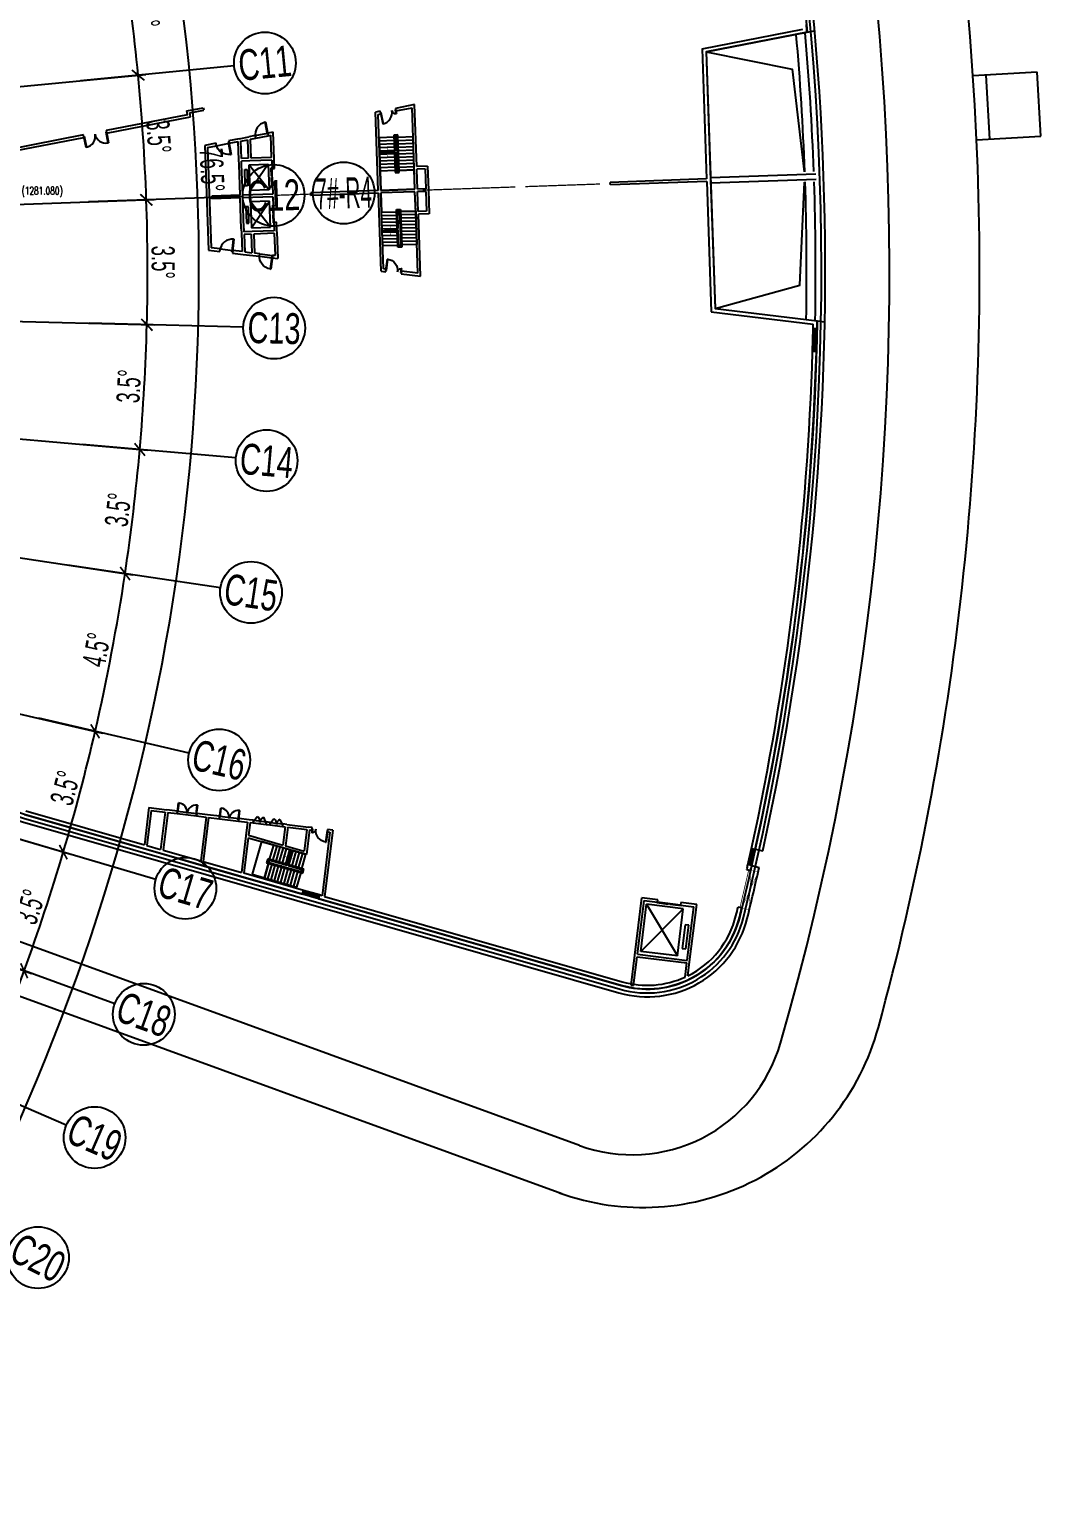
# Model space of a CAD drawing. Extents: x 1962160 to 37842216, y -162679 to 2997677.
# Drawn here: x 37763550 to 37842216, y 2662170 to 2775707 of the extents above; entities that cross this region are included whole.
import ezdxf
from ezdxf.enums import TextEntityAlignment as Align

# ---------------------------------------------------------------- set-up
doc = ezdxf.new("R2010")
doc.units = 0
doc.header["$LTSCALE"] = 1000
doc.layers.get('0').update_dxf_attribs({"color": 8})
doc.layers.get('Defpoints').update_dxf_attribs({"color": 8})
for name, color, linetype in [('#标注', 8, 'Continuous'), ('1-WIN-1', 8, 'Continuous'), ('A-DIMS-ELEV', 8, 'Continuous'), ('A-FLOR', 8, 'Continuous'), ('DIM', 8, 'Continuous'), ('G-ACCS', 8, 'Continuous'), ('周边建筑', 8, 'Continuous')]:
    doc.layers.add(name, color=color, linetype=linetype)
doc.styles.add('#文字', font='jrs.shx', dxfattribs={"width": 0.7, "bigfont": 'hztxt.shx'})
doc.styles.add('_TCH_DIM', font='SIMPLEX', dxfattribs={"bigfont": 'GBCBIG'})
doc.styles.add('JHZX', font='jrs.shx', dxfattribs={"width": 0.6, "bigfont": 'jhz.shx'})
doc.dimstyles.new('JZBZ-600', dxfattribs={"dimscale": 600, "dimtxt": 3, "dimasz": 1.5, "dimexe": 1, "dimexo": 1, "dimgap": 0.5, "dimtad": 1, "dimdec": 0, "dimdsep": 46, "dimtxsty": 'JHZX', "dimblk1": 'ARCHTICK', "dimblk2": 'ARCHTICK', "dimsah": 1, "dimcen": 0, "dimclrd": 1, "dimclre": 1, "dimclrt": 2, "dimadec": 1, "dimazin": 2, "dimtfac": 1, "dimtdec": 0, "dimtix": 1, "dimtmove": 0, "dimatfit": 3, "dimfxl": 1, "dimtolj": 1, "dimlwd": -1, "dimlwe": -1, "dimarcsym": 1})

# ---------------------------------------------------------------- blocks, each defined once
blk = doc.blocks.new('$DORLIB2D$00000127')
for points in [[(-0.533, 0.795), (-0.533, 0.69)], [(-0.033, 0.795), (-0.533, 0.795)], [(-0.033, 0.69), (-0.533, 0.69)], [(-0.033, 0.795), (-0.033, 0.69)], [(0.533, 0.795), (0.033, 0.795)], [(0.033, 0.795), (0.033, 0.69)], [(0.533, 0.69), (0.033, 0.69)], [(0.533, 0.795), (0.533, 0.69)], [(0.5, 0.5), (-0.5, 0.5)]]:
    blk.add_lwpolyline(points)
blk = doc.blocks.new('$DorLib2D$00000001')
for p, q in [((0.45, 0.975), (0.5, 0.975)), ((0.45, 0), (0.45, 0.975)), ((0.5, 0), (0.45, 0)), ((0.5, 0), (0.5, 0.975))]:
    blk.add_line(p, q)
blk.add_arc((0.475, 0), 0.975, 91.46928, 180)
blk = doc.blocks.new('$DorLib2D$00000225')
for p, q in [((-0.5, 0), (-0.5, 0.252)), ((-0.475, 0.252), (-0.5, 0.252)), ((-0.475, 0), (-0.475, 0.252)), ((0.475, -0.001), (0.475, 0.752)), ((0.475, 0.752), (0.5, 0.752)), ((0.5, -0.001), (0.5, 0.752)), ((-0.475, 0), (-0.5, 0)), ((0.475, -0.001), (0.5, -0.001))]:
    blk.add_line(p, q)
for centre, radius, start, end in [((-0.501, 0.003), 0.251, 359.78987, 84.09744), ((0.505, -0.002), 0.755, 92.24927, 179.72377)]:
    blk.add_arc(centre, radius, start, end)
blk = doc.blocks.new('$WINLIB2D$00000001')
for points in [[(-0.5, 0.5), (-0.5, -0.5)], [(-0.5, 0.5), (0.5, 0.5)], [(0.5, 0.167), (-0.5, 0.167)], [(0.5, -0.5), (0.5, 0.5)], [(0.5, -0.167), (-0.5, -0.167)], [(-0.5, -0.5), (0.5, -0.5)]]:
    blk.add_lwpolyline(points)
blk = doc.blocks.new('$DorLib2D$00000002')
at = {"layer": '1-WIN-1'}
for p, q in [((-0.5, 0), (-0.5, 0.4875)), ((-0.475, 0.4875), (-0.5, 0.4875)), ((-0.5, 0), (-0.475, 0)), ((-0.475, 0), (-0.475, 0.4875)), ((0.475, 0), (0.475, 0.4875)), ((0.475, 0.4875), (0.5, 0.4875)), ((0.5, 0), (0.475, 0)), ((0.5, 0), (0.5, 0.4875))]:
    blk.add_line(p, q, dxfattribs=at)
for centre, start, end in [((-0.4875, 0), 0, 88.530716), ((0.4875, 0), 91.469284, 180)]:
    blk.add_arc(centre, 0.4875, start, end, dxfattribs=at)
blk = doc.blocks.new('$DorLib2D$00000213')
at = {"const_width": 0.02}
blk.add_lwpolyline([(0.5, 0), (-0.5, 0)], dxfattribs=at)
blk = doc.blocks.new('$DorLib2D$00000231')
for p, q in [((-0.5, 0), (-0.25, 0.43)), ((0.5, 0), (0.25, 0.43))]:
    blk.add_line(p, q)
for centre, start, end in [((-0.5, 0), 0, 60), ((0.5, 0), 120, 180)]:
    blk.add_arc(centre, 0.5, start, end)
blk = doc.blocks.new('1234')
at = {"layer": '周边建筑'}
for p, q in [((-11230, 210901), (-11325, 211497)), ((-200, 203000), (-199, 211200)), ((200, 203000), (201, 211200)), ((11230, 210901), (11325, 211497)), ((-10235, 202700), (-11484, 210587)), ((-9979, 203000), (-11230, 210901)), ((9979, 203000), (11230, 210901)), ((10235, 202700), (11484, 210587)), ((11809, 210569), (11827, 210869)), ((13624, 210760), (13606, 210461)), ((52067, 204372), (52142, 204662)), ((52142, 204662), (52290, 205244)), ((53401, 204337), (53553, 204918)), ((53401, 204337), (53326, 204047)), ((53686, 203953), (53764, 204242)), ((56660, 203458), (56582, 203168)), ((-10235, 202700), (-100, 202700)), ((-9979, 203000), (0, 203000)), ((-100, 202700), (-100, 195200)), ((0, 203000), (9979, 203000)), ((100, 202700), (10235, 202700)), ((100, 202700), (100, 195200)), ((56273, 199959), (56080, 198739)), ((60718, 199255), (56273, 199959)), ((56080, 198739), (56278, 198708)), ((56562, 198906), (56112, 196061)), ((56278, 198708), (56440, 199730)), ((60588, 199073), (56440, 199730)), ((60217, 198327), (56562, 198906)), ((56562, 198906), (59766, 195482)), ((57856, 199278), (57812, 198996)), ((57812, 198996), (59649, 198705)), ((59693, 198987), (57856, 199278)), ((59649, 198705), (59693, 198987)), ((59978, 195221), (60588, 199073)), ((60175, 195190), (60785, 199042)), ((61784, 199086), (60718, 199255)), ((61879, 198868), (60785, 199042)), ((56112, 196061), (60217, 198327)), ((60217, 198327), (59766, 195482)), ((55798, 196961), (55601, 195712)), ((55996, 196930), (55798, 196961)), ((55829, 195878), (55996, 196930)), ((60045, 195008), (55601, 195712)), ((59978, 195221), (55829, 195878)), ((59766, 195482), (56112, 196061)), ((100, 195200), (-100, 195200)), ((62374, 194639), (60045, 195008)), ((62406, 194836), (60175, 195190)), ((62374, 194639), (62406, 194836)), ((54634, 171059), (62073, 193954)), ((54898, 170900), (62358, 193861)), ((-1850, 181050), (0, 181050)), ((-1850, 181050), (-1850, 180200)), ((-1650, 180850), (-100, 180850)), ((-1650, 180850), (-1650, 180200)), ((-100, 180850), (-100, 180200)), ((0, 181050), (1850, 181050)), ((100, 180850), (100, 180200)), ((100, 180850), (1650, 180850)), ((1650, 180850), (1650, 180200)), ((1850, 181050), (1850, 180200)), ((-6672, 180200), (-6434, 178701)), ((-1850, 180200), (-6672, 180200)), ((-6237, 178733), (-6437, 180000)), ((-1750, 180000), (-6437, 180000)), ((-1600, 180000), (-4200, 180000)), ((-4200, 178830), (-4200, 180000)), ((-3940, 178830), (-3940, 180000)), ((-3680, 178830), (-3680, 180000)), ((-3420, 178830), (-3420, 180000)), ((-3160, 178830), (-3160, 180000)), ((-2900, 178830), (-2900, 180000)), ((-2640, 178830), (-2640, 180000)), ((-2380, 178830), (-2380, 180000)), ((-2120, 178830), (-2120, 180000)), ((-1860, 178830), (-1860, 180000)), ((-100, 180000), (-1750, 180000)), ((-100, 180200), (-1650, 180200)), ((-1600, 178830), (-1600, 180000)), ((-100, 180000), (-1600, 180000)), ((-1600, 180000), (-1600, 178830)), ((-100, 177350), (-100, 180000)), ((-100, 180000), (-100, 177350)), ((1650, 180200), (100, 180200)), ((1600, 180000), (100, 180000)), ((100, 180000), (100, 177350)), ((1750, 180000), (100, 180000)), ((100, 180000), (100, 177350)), ((1600, 180000), (4200, 180000)), ((1600, 180000), (1600, 178830)), ((1600, 178830), (1600, 180000)), ((6437, 180000), (1750, 180000)), ((6672, 180200), (1850, 180200)), ((1860, 180000), (1860, 178830)), ((2120, 180000), (2120, 178830)), ((2380, 180000), (2380, 178830)), ((2640, 180000), (2640, 178830)), ((2900, 180000), (2900, 178830)), ((3160, 180000), (3160, 178830)), ((3420, 180000), (3420, 178830)), ((3680, 180000), (3680, 178830)), ((3940, 180000), (3940, 178830)), ((4200, 180000), (4200, 178830)), ((6437, 180000), (6237, 178733)), ((6434, 178701), (6672, 180200)), ((-6434, 178701), (-6237, 178733)), ((-4360, 178830), (-4360, 178520)), ((-1440, 178830), (-4360, 178830)), ((-4360, 178520), (-3132, 178520)), ((-4300, 178770), (-4300, 178580)), ((-1500, 178770), (-4300, 178770)), ((-4300, 178580), (-3137, 178580)), ((-4200, 178750), (-4200, 178770)), ((-1600, 178750), (-4200, 178750)), ((-4200, 178600), (-4200, 178750)), ((-4200, 178600), (-3139, 178600)), ((-4200, 178600), (-4200, 178580)), ((-4200, 178520), (-4200, 177350)), ((-3940, 178750), (-3940, 178770)), ((-3940, 178600), (-3940, 178580)), ((-3940, 178520), (-3940, 177350)), ((-3680, 178750), (-3680, 178770)), ((-3680, 178600), (-3680, 178580)), ((-3680, 178520), (-3680, 177350)), ((-3420, 178750), (-3420, 178770)), ((-3420, 178600), (-3420, 178580)), ((-3420, 178520), (-3420, 177350)), ((-3160, 178750), (-3160, 178770)), ((-3160, 178600), (-3160, 178580)), ((-3160, 178520), (-3160, 177350)), ((-3139, 178600), (-3089, 178073)), ((-3039, 178600), (-1600, 178600)), ((-3039, 178600), (-2987, 178056)), ((-3037, 178580), (-1500, 178580)), ((-3031, 178520), (-1440, 178520)), ((-2900, 178750), (-2900, 178770)), ((-2900, 178600), (-2900, 178580)), ((-2900, 178520), (-2900, 177350)), ((-2640, 178750), (-2640, 178770)), ((-2640, 178600), (-2640, 178580)), ((-2640, 178520), (-2640, 177350)), ((-2380, 178750), (-2380, 178770)), ((-2380, 178600), (-2380, 178580)), ((-2380, 178520), (-2380, 177350)), ((-2120, 178750), (-2120, 178770)), ((-2120, 178600), (-2120, 178580)), ((-2120, 178520), (-2120, 177350)), ((-1860, 178750), (-1860, 178770)), ((-1860, 178600), (-1860, 178580)), ((-1860, 178520), (-1860, 177350)), ((-1600, 178750), (-1600, 178770)), ((-1600, 178770), (-1600, 178580)), ((-1600, 178600), (-1600, 178580)), ((-1600, 178520), (-1600, 177350)), ((-1600, 178520), (-1600, 177350)), ((-1500, 178580), (-1500, 178770)), ((-1440, 178520), (-1440, 178830)), ((1440, 178520), (1440, 178830)), ((1440, 178830), (4360, 178830)), ((2928, 178520), (1440, 178520)), ((1500, 178580), (1500, 178770)), ((1500, 178770), (4300, 178770)), ((2923, 178580), (1500, 178580)), ((1600, 178770), (1600, 178750)), ((1600, 178580), (1600, 178770)), ((1600, 178750), (4200, 178750)), ((2921, 178600), (1600, 178600)), ((1600, 178580), (1600, 178600)), ((1600, 177350), (1600, 178520)), ((1600, 177350), (1600, 178520)), ((1860, 178770), (1860, 178750)), ((1860, 178580), (1860, 178600)), ((1860, 177350), (1860, 178520)), ((2120, 178770), (2120, 178750)), ((2120, 178580), (2120, 178600)), ((2120, 177350), (2120, 178520)), ((2380, 178770), (2380, 178750)), ((2380, 178580), (2380, 178600)), ((2380, 177350), (2380, 178520)), ((2640, 178770), (2640, 178750)), ((2640, 178580), (2640, 178600)), ((2640, 177350), (2640, 178520)), ((2900, 178770), (2900, 178750)), ((2900, 178580), (2900, 178600)), ((2900, 177350), (2900, 178520)), ((2972, 178053), (2921, 178600)), ((4200, 178600), (3021, 178600)), ((3074, 178036), (3021, 178600)), ((4300, 178580), (3023, 178580)), ((4360, 178520), (3029, 178520)), ((3160, 178770), (3160, 178750)), ((3160, 178580), (3160, 178600)), ((3160, 177350), (3160, 178520)), ((3420, 178770), (3420, 178750)), ((3420, 178580), (3420, 178600)), ((3420, 177350), (3420, 178520)), ((3680, 178770), (3680, 178750)), ((3680, 178580), (3680, 178600)), ((3680, 177350), (3680, 178520)), ((3940, 178770), (3940, 178750)), ((3940, 178580), (3940, 178600)), ((3940, 177350), (3940, 178520)), ((4200, 178770), (4200, 178750)), ((4200, 178600), (4200, 178750)), ((4200, 178580), (4200, 178600)), ((4200, 177350), (4200, 178520)), ((4300, 178770), (4300, 178580)), ((4360, 178830), (4360, 178520)), ((6237, 178733), (6434, 178701)), ((-6049, 177548), (-6247, 177516)), ((-6247, 177516), (-6189, 177150)), ((-100, 177150), (-6189, 177150)), ((-6018, 177350), (-6049, 177548)), ((-100, 177350), (-6018, 177350)), ((-4200, 177350), (-3021, 177350)), ((-2914, 178043), (-3157, 177928)), ((-3157, 177928), (-2972, 177897)), ((-3089, 178073), (-2914, 178043)), ((-3074, 177914), (-3021, 177350)), ((-2972, 177897), (-2921, 177350)), ((-2921, 177350), (-1600, 177350)), ((-1600, 177350), (-100, 177350)), ((-100, 177150), (-100, 171900)), ((6018, 177350), (100, 177350)), ((100, 177350), (1600, 177350)), ((6189, 177150), (100, 177150)), ((100, 177150), (100, 171900)), ((3039, 177350), (1600, 177350)), ((2914, 177907), (3157, 178022)), ((3089, 177877), (2914, 177907)), ((3157, 178022), (2972, 178053)), ((3039, 177350), (2987, 177894)), ((3139, 177350), (3089, 177877)), ((4200, 177350), (3139, 177350)), ((6049, 177548), (6018, 177350)), ((6247, 177516), (6049, 177548)), ((6189, 177150), (6247, 177516)), ((100, 171900), (-100, 171900)), ((49496, 171873), (49434, 171478)), ((49434, 171478), (49631, 171447)), ((49496, 171873), (54634, 171059)), ((49631, 171447), (49663, 171644)), ((49663, 171644), (54572, 170867)), ((54572, 170867), (54510, 170677)), ((54510, 170677), (54795, 170584)), ((54795, 170584), (54898, 170900)), ((48933, 168317), (49199, 169997)), ((49146, 168385), (49381, 169866)), ((49246, 170293), (49199, 169997)), ((49444, 170262), (49246, 170293)), ((49381, 169866), (51058, 169601)), ((49412, 170064), (49444, 170262)), ((49412, 170064), (51321, 169762)), ((50589, 168156), (51058, 169601)), ((50753, 168013), (51321, 169762)), ((51309, 169726), (50945, 168605)), ((52261, 168870), (51149, 169231)), ((52342, 169117), (51229, 169479)), ((52422, 169364), (51309, 169726)), ((51826, 166719), (52691, 169382)), ((51837, 166821), (52641, 169293)), ((51864, 166644), (52766, 169421)), ((52472, 169517), (52092, 168348)), ((52510, 169441), (52151, 168335)), ((52498, 169340), (52170, 168331)), ((52766, 169421), (52472, 169517)), ((52498, 169340), (52479, 169346)), ((52498, 169340), (52641, 169293)), ((52691, 169382), (52510, 169441)), ((54108, 169440), (52616, 164849)), ((52641, 169293), (52660, 169287)), ((52717, 169269), (53830, 168907)), ((52880, 164690), (54393, 169347)), ((54393, 169347), (54108, 169440)), ((-2850, 169150), (-4921, 169150)), ((-4921, 169150), (-4854, 168721)), ((-4854, 168721), (-4656, 168752)), ((-4697, 167733), (-4854, 168721)), ((-2950, 168950), (-4687, 168950)), ((-4656, 168752), (-4687, 168950)), ((-4500, 167765), (-4656, 168752)), ((-2950, 168950), (-2950, 167350)), ((-2100, 169150), (-2850, 169150)), ((-2750, 168950), (-2750, 167250)), ((-2750, 168950), (-2100, 168950)), ((-2450, 167195), (-2450, 168675)), ((-2450, 168675), (-450, 168675)), ((-2450, 167195), (-450, 168675)), ((-2450, 168675), (-450, 167195)), ((-2100, 168950), (-2100, 169150)), ((0, 169150), (-800, 169150)), ((-800, 169150), (-800, 168950)), ((-800, 168950), (-100, 168950)), ((-450, 168675), (-450, 167195)), ((-100, 168950), (-100, 166600)), ((800, 169150), (0, 169150)), ((100, 168950), (100, 166600)), ((100, 168950), (800, 168950)), ((2450, 168675), (450, 168675)), ((450, 168675), (450, 167195)), ((2450, 167195), (450, 168675)), ((2450, 168675), (450, 167195)), ((800, 168950), (800, 169150)), ((2850, 169150), (2100, 169150)), ((2100, 169150), (2100, 168950)), ((2100, 168950), (2750, 168950)), ((2450, 167195), (2450, 168675)), ((2750, 168950), (2750, 167250)), ((2850, 169150), (4921, 169150)), ((2950, 168950), (2950, 167350)), ((2950, 168950), (4687, 168950)), ((4500, 167765), (4656, 168752)), ((4687, 168950), (4656, 168752)), ((4656, 168752), (4854, 168721)), ((4697, 167733), (4854, 168721)), ((4854, 168721), (4921, 169150)), ((48933, 168317), (48886, 168021)), ((49084, 167990), (49115, 168187)), ((49115, 168187), (50527, 167964)), ((49146, 168385), (50589, 168156)), ((50914, 168509), (50506, 167253)), ((51940, 167881), (50827, 168242)), ((52020, 168128), (50908, 168490)), ((51450, 168389), (50914, 168509)), ((51498, 168481), (50945, 168605)), ((52101, 168375), (50988, 168737)), ((52181, 168623), (51068, 168984)), ((51537, 168555), (51450, 168389)), ((51571, 168288), (51537, 168555)), ((52061, 168253), (51569, 166739)), ((51654, 168446), (51571, 168288)), ((52139, 168235), (51606, 168355)), ((52120, 168240), (51645, 166778)), ((52170, 168331), (51654, 168446)), ((52139, 168235), (51695, 166867)), ((52097, 168103), (52078, 168109)), ((52177, 168351), (52158, 168357)), ((52257, 168598), (52238, 168604)), ((52239, 168057), (52258, 168051)), ((52338, 168845), (52319, 168851)), ((52320, 168304), (52339, 168298)), ((52396, 168279), (53508, 167918)), ((52418, 169092), (52399, 169099)), ((52400, 168551), (52419, 168545)), ((52476, 168527), (53589, 168165)), ((52480, 168799), (52499, 168793)), ((52556, 168774), (53669, 168412)), ((52561, 169046), (52580, 169040)), ((52637, 169021), (53749, 168660)), ((53026, 166434), (53830, 168907)), ((-4500, 167765), (-4697, 167733)), ((-4697, 167733), (-4618, 167234)), ((-4499, 166484), (-4618, 167234)), ((-4434, 167350), (-4500, 167765)), ((-2950, 167350), (-4434, 167350)), ((-4315, 166600), (-4402, 167150)), ((-2950, 167150), (-4402, 167150)), ((-2950, 167150), (-2950, 166600)), ((-2750, 167250), (-2750, 166600)), ((-450, 167195), (-2450, 167195)), ((-2090, 166825), (-2090, 167010)), ((-2090, 167010), (-810, 167010)), ((-810, 167010), (-810, 166825)), ((450, 167195), (2450, 167195)), ((2090, 167010), (810, 167010)), ((810, 167010), (810, 166825)), ((2090, 166825), (2090, 167010)), ((2750, 167250), (2750, 166600)), ((2950, 167350), (4434, 167350)), ((2950, 167150), (4402, 167150)), ((2950, 167150), (2950, 166600)), ((4315, 166600), (4402, 167150)), ((4500, 167765), (4434, 167350)), ((4499, 166484), (4618, 167234)), ((4697, 167733), (4500, 167765)), ((4618, 167234), (4697, 167733)), ((48730, 167033), (48683, 166737)), ((48730, 167033), (48886, 168021)), ((48927, 167002), (48730, 167033)), ((48880, 166706), (48927, 167002)), ((48886, 168021), (49084, 167990)), ((48927, 167002), (49084, 167990)), ((49666, 165316), (50527, 167964)), ((49866, 165284), (50753, 168013)), ((50506, 167253), (50197, 166302)), ((51619, 166892), (50506, 167253)), ((51619, 166892), (50506, 167253)), ((51699, 167139), (50586, 167500)), ((51779, 167386), (50667, 167748)), ((51860, 167633), (50747, 167995)), ((51775, 167114), (51756, 167120)), ((51856, 167361), (51836, 167368)), ((51936, 167609), (51917, 167615)), ((51918, 167068), (51937, 167062)), ((51994, 167043), (53107, 166682)), ((52016, 167856), (51997, 167862)), ((51998, 167315), (52017, 167309)), ((52074, 167290), (53187, 166929)), ((52079, 167562), (52098, 167556)), ((52155, 167538), (53267, 167176)), ((52159, 167810), (52178, 167803)), ((52235, 167785), (53348, 167423)), ((52315, 168032), (53428, 167671)), ((-4499, 166484), (-4368, 165656)), ((-2950, 166600), (-4315, 166600)), ((-4171, 165687), (-4283, 166400)), ((-2850, 166400), (-4283, 166400)), ((-2500, 166400), (-2850, 166400)), ((-2500, 166600), (-2750, 166600)), ((-100, 166600), (-2500, 166600)), ((-100, 166400), (-2500, 166400)), ((-810, 166825), (-2090, 166825)), ((-100, 166400), (-100, 164200)), ((2500, 166600), (100, 166600)), ((2500, 166400), (100, 166400)), ((100, 166400), (100, 164200)), ((810, 166825), (2090, 166825)), ((2500, 166600), (2750, 166600)), ((2500, 166400), (2850, 166400)), ((2850, 166400), (4283, 166400)), ((2950, 166600), (4315, 166600)), ((4283, 166400), (4171, 165687)), ((4368, 165656), (4499, 166484)), ((48526, 165749), (48683, 166737)), ((48683, 166737), (48880, 166706)), ((48724, 165718), (48880, 166706)), ((50197, 166302), (52717, 165483)), ((51569, 166739), (51864, 166644)), ((51645, 166778), (51826, 166719)), ((51695, 166867), (51676, 166873)), ((51857, 166814), (51676, 166873)), ((51837, 166821), (51857, 166814)), ((51914, 166796), (53026, 166434)), ((53026, 166434), (51914, 166796)), ((52717, 165483), (53026, 166434)), ((-4368, 165656), (-4171, 165687)), ((-4014, 164700), (-4212, 164668)), ((-4212, 164668), (-4074, 163800)), ((-4014, 164700), (-4171, 165687)), ((-3903, 164000), (-4014, 164700)), ((4014, 164700), (3903, 164000)), ((4014, 164700), (4171, 165687)), ((4212, 164668), (4014, 164700)), ((4074, 163800), (4212, 164668)), ((4171, 165687), (4368, 165656)), ((48472, 165404), (48346, 164614)), ((48526, 165749), (48472, 165404)), ((48724, 165718), (48526, 165749)), ((48544, 164582), (48654, 165274)), ((48654, 165274), (49719, 165105)), ((48685, 165471), (48724, 165718)), ((48685, 165471), (49666, 165316)), ((49719, 165105), (52554, 164656)), ((49866, 165284), (52616, 164849)), ((51599, 161719), (52554, 164656)), ((51863, 161560), (52880, 164690)), ((-7006, 163770), (-6808, 163802)), ((-6802, 162486), (-7006, 163770)), ((-6636, 162715), (-6808, 163802)), ((-4074, 163800), (4074, 163800)), ((-3903, 164000), (3903, 164000)), ((100, 164200), (-100, 164200)), ((48112, 163132), (48346, 164614)), ((48309, 163101), (48544, 164582)), ((48346, 164614), (48544, 164582)), ((-6506, 162533), (-6802, 162486)), ((-6340, 162762), (-6636, 162715)), ((-6506, 162533), (-5497, 156163)), ((-5299, 156194), (-6340, 162762)), ((48112, 163132), (47963, 162194)), ((48309, 163101), (48112, 163132)), ((48176, 162261), (48309, 163101)), ((47596, 159873), (47830, 161354)), ((47793, 159841), (48028, 161323)), ((47963, 162194), (47830, 161354)), ((47830, 161354), (48028, 161323)), ((48028, 161323), (48145, 162064)), ((48145, 162064), (51537, 161527)), ((48176, 162261), (51599, 161719)), ((50598, 158638), (51537, 161527)), ((50862, 158479), (51863, 161560)), ((47244, 157650), (47463, 159033)), ((47596, 159873), (47463, 159033)), ((47793, 159841), (47596, 159873)), ((47676, 159101), (47793, 159841)), ((47676, 159101), (50598, 158638)), ((47472, 157817), (47645, 158903)), ((47645, 158903), (50536, 158445)), ((50191, 157386), (50536, 158445)), ((50455, 157227), (50862, 158479)), ((47164, 148067), (50129, 157193)), ((47244, 157650), (50129, 157193)), ((47449, 147974), (50455, 157227)), ((47472, 157817), (50191, 157386)), ((-5497, 156163), (-5299, 156194)), ((-5018, 154416), (-5215, 154385)), ((-4072, 148444), (-5018, 154416)), ((-5215, 154385), (-4274, 148438))]:
    blk.add_line(p, q, dxfattribs=at)
for points, format in [([(900, 147897, -0.0642475), (38411, 142825, 0.3992271), (47734, 147881), (62644, 193769, 0.4257611), (57411, 203559, 0.1695891), (-81790, 195045, 0.4257611), (-85791, 184690), (-65401, 140962, 0.3992271), (-55531, 137079, -0.0949868), (-900, 147897)], "xyb"), ([(52290, 205244, 0.1253831), (-52290, 205244)], "xyb"), ([(3507, 147308, 0.0119029), (-3507, 147308), (-3530, 148158, 0.0905154), (-55644, 137357, -0.3992271), (-65129, 141089), (-85519, 184817, -0.4257611), (-81674, 194768, -0.0861795), (-11230, 210901), (-9979, 203000), (9979, 203000), (11230, 210901, -0.0554806), (57329, 203270, -0.4257611), (62358, 193861), (47449, 147974, -0.3992271), (38489, 143115, 0.0597972), (3530, 148158), (3507, 147309)], "xyb"), ([(3864, 147549, -0.0592047), (38333, 142535, 0.3992271), (48019, 147789), (62929, 193676, 0.4257611), (57492, 203848, 0.0048189), (53553, 204918)], "xyb"), ([(-4330, 179375, 0, 0, 0), (-850, 179375, 0, 0, 0), (-850, 177975, 0, 0, 0), (-2900, 177975, 0, 80, 0), (-2600, 177975, 0, 0, 0)], "xyseb"), ([(4330, 179375, 0, 0, 0), (850, 179375, 0, 0, 0), (850, 177975, 0, 0, 0), (2900, 177975, 0, 80, 0), (2600, 177975, 0, 0, 0)], "xyseb"), ([(-4330, 177975, 0, 0, 0), (-3160, 177975, 0, 80, 0), (-3460, 177975, 0, 0, 0)], "xyseb"), ([(4330, 177975, 0, 0, 0), (3160, 177975, 0, 80, 0), (3460, 177975, 0, 0, 0)], "xyseb"), ([(53276, 169224, 0, 0, 0), (52277, 166152, 0, 0, 0), (50946, 166584, 0, 0, 0), (51502, 168296, 0, 80, 0), (51409, 168011, 0, 0, 0)], "xyseb"), ([(51944, 169656, 0, 0, 0), (51582, 168544, 0, 80, 0), (51675, 168829, 0, 0, 0)], "xyseb")]:
    blk.add_lwpolyline(points, format=format, dxfattribs=at)
for points in [[(-9979, 203000), (-8394, 209657), (-400, 210300)], [(9979, 203000), (8394, 209657), (400, 210300)]]:
    blk.add_lwpolyline(points, dxfattribs=at)
for points, const_width in [([(56660, 203458), (56821, 204036), (53921, 204821), (53764, 204242), (56660, 203458)], 30), ([(56660, 203458), (53921, 204821)], 30), ([(56821, 204036), (53764, 204242)], 30), ([(0, 188600), (0, 194400)], 100), ([(0, 180600), (0, 187800)], 100), ([(0, 169150), (0, 171800)], 100)]:
    blk.add_lwpolyline(points, dxfattribs=dict(at, const_width=const_width))
for centre, radius, start, end in [((0, 0), 211200, 93.04812, 93.21031), ((0, 0), 211050, 90.10859, 93.04387), ((0, 0), 210350, 90.10895, 93.02398), ((0, 0), 211050, 86.95613, 89.89141), ((0, 0), 210350, 86.97602, 89.89105), ((0, 0), 211200, 86.78969, 86.95188), ((0, 0), 210900, 86.79003, 86.87844), ((0, 0), 210900, 75.707, 86.30102), ((0, 0), 211200, 75.70675, 86.30137), ((0, 0), 210900, 75.25269, 75.35382), ((0, 0), 211200, 75.25211, 75.35407), ((0, 0), 211200, 74.24968, 74.43824), ((55321, 196148), 7400, 22.4866, 74.24968), ((0, 0), 210900, 74.24968, 74.43766), ((55321, 196148), 7100, 24.44226, 74.24968), ((55321, 196148), 7400, 21.72279, 35.71757), ((55321, 196148), 7100, 342, 22.52881), ((55321, 196148), 7400, 342, 22.4866)]:
    blk.add_arc(centre, radius, start, end, dxfattribs=at)
for name, p, xscale, yscale, zscale, rotation in [('$WINLIB2D$00000001', (12717, 210665), -1800, 299.9999999999998, 1800, 356.5455272884436), ('$WINLIB2D$00000001', (52734, 204355), -1300.000000000001, 299.9999999999999, 1300, 345.530409277179), ('$DorLib2D$00000213', (55173, 203705), 3000.000000000001, 3000.000000000001, -3000, 344.8451764016707), ('$DORLIB2D$00000127', (56038, 197834), -1800, 200, 1800, 260.9999999999851), ('$DorLib2D$00000225', (-6242, 178125), 1200.000000000001, 1200.000000000001, 200, 278.9999999999768), ('$DorLib2D$00000225', (6242, 178125), -1200.000000000001, 1200.000000000001, 200, 81.0000000000231), ('$DorLib2D$00000225', (49439, 170870), -1200, 1200, 200, 260.9999999999629), ('$WINLIB2D$00000001', (54452, 170012), -1300.000000000001, 299.9999999999999, -1300.000000000001, 71.99999999999547), ('$DorLib2D$00000001', (-4677, 168243), 1000.000000000001, 1000.000000000001, 200, 98.99999999998161), ('$DORLIB2D$00000127', (-1450, 169050), -1300.000000000001, 200.0000000000002, -1300.000000000001, 180), ('$DORLIB2D$00000127', (1450, 169050), 1300.000000000001, 200.0000000000002, -1300, 180), ('$DorLib2D$00000001', (4677, 168243), -1000, 1000, 200, 261.0000000000279), ('$DorLib2D$00000231', (48907, 167512), -999.9999999999995, 999.9999999999999, 200, 80.99999999998349), ('$DorLib2D$00000001', (-4191, 165178), -1000, 1000.000000000001, 999.9999999999998, 278.9999999999749), ('$DorLib2D$00000001', (4191, 165178), 999.9999999999997, 999.9999999999997, 999.9999999999997, 81.00000000002188), ('$DorLib2D$00000231', (48703, 166228), -999.9999999999995, 999.9999999999999, 200, 80.99999999998349), ('$DorLib2D$00000002', (48328, 163857), 1500, 1500, 200, 80.99999999997397), ('$DorLib2D$00000002', (47812, 160598), 1500.000000000002, 1500.000000000002, 200, 80.99999999998401), ('$DorLib2D$00000002', (-5257, 155289), 1800.000000000001, 1800.000000000001, 200, 278.9999999999735)]:
    blk.add_blockref(name, p, dxfattribs=dict(at, xscale=xscale, yscale=yscale, zscale=zscale, rotation=rotation))
blk = doc.blocks.new('总体道路0521')
at = {"layer": 'G-ACCS'}
for p, q in [((35648200.79, 2918672.66), (35648195.79, 2918672.38)), ((35648196.79, 2918672.44), (35648197.08, 2918667.44)), ((35648201.07, 2918667.67), (35648200.79, 2918672.66)), ((35648196.08, 2918667.39), (35648201.07, 2918667.67)), ((35648165.19, 2918589.17), (35648113.53, 2918607.98)), ((35648163.83, 2918585.42), (35648112.15, 2918604.22))]:
    blk.add_line(p, q, dxfattribs=at)
for centre, radius, start, end in [((35647972.51, 2918657.18), 223.8, 2.615, 87.0254), ((35647972.51, 2918657.18), 216.8, 343.9197, 27.0804), ((35647972.51, 2918657.18), 223.8, 344.7615, 2.615), ((35648170.11, 2918603.35), 19, 250.0001, 344.7615), ((35648169.3, 2918600.45), 12, 250.0001, 343.9197)]:
    blk.add_arc(centre, radius, start, end, dxfattribs=at)
blk = doc.blocks.new('A$C06ac024f')
at = {"xscale": 1000, "yscale": 1000, "zscale": 1000}
blk.add_blockref('总体道路0521', (-35647972511, -2918657177), dxfattribs=at)
at = {"layer": '周边建筑', "rotation": 271.9999999140477}
blk.add_blockref('1234', (0, 0), dxfattribs=at)
at = {"layer": 'A-DIMS-ELEV', "style": '_TCH_DIM', "width": 0.705882}
blk.add_text('(1281.080)', height=595, dxfattribs=at).set_placement((149298, 5965))
blk = doc.blocks.new('_ARCHTICK')
at = {"const_width": 0.15}
blk.add_lwpolyline([(-0.5, -0.5), (0.5, 0.5)], dxfattribs=at)
blk = doc.blocks.new('*D221')
at = {"layer": '#标注', "color": 1, "transparency": 16777216}
for p, q in [((36927236, 2905828), (36939689, 2904738)), ((36926179, 2896900), (36938542, 2895052))]:
    blk.add_line(p, q, dxfattribs=at)
blk.add_arc((36780603, 2918661), 159093, 351.49806, 354.99816, dxfattribs=at)
at = {"layer": 'Defpoints', "color": 0, "transparency": 16777216}
for p in [(36780603, 2918661), (36926639, 2905880), (36938395, 2898349), (36925586, 2896989)]:
    blk.add_point(p, dxfattribs=at)
at = {"layer": '#标注', "color": 1, "transparency": 16777216, "xscale": 900, "yscale": 900, "zscale": 900}
for p, rotation in [((36939091, 2904790), 84.9981608052476), ((36937949, 2895141), 261.4980558119595)]:
    blk.add_blockref('_ARCHTICK', p, dxfattribs=dict(at, rotation=rotation))
at = {"layer": '#标注', "color": 2, "transparency": 16777216, "insert": (36937402, 2900098), "char_height": 1800, "attachment_point": 5, "rotation": 83.24811, "style": 'JHZX'}
blk.add_mtext('\\A1;3.5°', dxfattribs=at)
blk = doc.blocks.new('*D222')
at = {"layer": '#标注', "color": 1, "transparency": 16777216}
for p, q in [((36927746, 2914804), (36940242, 2914476)), ((36927236, 2905828), (36939689, 2904738))]:
    blk.add_line(p, q, dxfattribs=at)
blk.add_arc((36780603, 2918661), 159093, 354.99816, 358.49827, dxfattribs=at)
at = {"layer": 'Defpoints', "color": 0, "transparency": 16777216}
for p in [(36780603, 2918661), (36927147, 2914820), (36939341, 2908020), (36926639, 2905880)]:
    blk.add_point(p, dxfattribs=at)
at = {"layer": '#标注', "color": 1, "transparency": 16777216, "xscale": 900, "yscale": 900, "zscale": 900}
for p, rotation in [((36939642, 2914492), 88.49827266012623), ((36939091, 2904790), 264.998160805256)]:
    blk.add_blockref('_ARCHTICK', p, dxfattribs=dict(at, rotation=rotation))
at = {"layer": '#标注', "color": 2, "transparency": 16777216, "insert": (36938243, 2909705), "char_height": 1800, "attachment_point": 5, "rotation": 86.74822, "style": 'JHZX'}
blk.add_mtext('\\A1;3.5°', dxfattribs=at)
blk = doc.blocks.new('*D223')
at = {"layer": '#标注', "color": 1, "transparency": 16777216}
for p, q in [((36927707, 2923794), (36940200, 2924230)), ((36927746, 2914804), (36940242, 2914476))]:
    blk.add_line(p, q, dxfattribs=at)
blk.add_arc((36780603, 2918661), 159093, 358.49827, 1.99839, dxfattribs=at)
at = {"layer": 'Defpoints', "color": 0, "transparency": 16777216}
for p in [(36927108, 2923773), (36780603, 2918661), (36939694, 2917731), (36927147, 2914820)]:
    blk.add_point(p, dxfattribs=at)
at = {"layer": '#标注', "color": 1, "transparency": 16777216, "xscale": 900, "yscale": 900, "zscale": 900}
for p, rotation in [((36939600, 2924209), 91.99839094310606), ((36939642, 2914492), 268.4982726601034)]:
    blk.add_blockref('_ARCHTICK', p, dxfattribs=dict(at, rotation=rotation))
at = {"layer": '#标注', "color": 2, "transparency": 16777216, "insert": (36940895, 2919356), "char_height": 1800, "attachment_point": 5, "rotation": 270.24833, "style": 'JHZX'}
blk.add_mtext('\\A1;3.5°', dxfattribs=at)
blk = doc.blocks.new('*D224')
at = {"layer": '#标注', "color": 1, "transparency": 16777216}
for p, q in [((36927120, 2932766), (36939562, 2933963)), ((36927707, 2923794), (36940200, 2924230))]:
    blk.add_line(p, q, dxfattribs=at)
blk.add_arc((36780603, 2918661), 159093, 1.99839, 5.49852, dxfattribs=at)
at = {"layer": 'Defpoints', "color": 0, "transparency": 16777216}
for p in [(36926522, 2932708), (36939454, 2927446), (36927108, 2923773), (36780603, 2918661)]:
    blk.add_point(p, dxfattribs=at)
at = {"layer": '#标注', "color": 1, "transparency": 16777216, "xscale": 900, "yscale": 900, "zscale": 900}
for p, rotation in [((36938965, 2933906), 95.4985152614526), ((36939600, 2924209), 271.9983909431222)]:
    blk.add_blockref('_ARCHTICK', p, dxfattribs=dict(at, rotation=rotation))
at = {"layer": '#标注', "color": 2, "transparency": 16777216, "insert": (36940554, 2929141), "char_height": 1800, "attachment_point": 5, "rotation": 273.74845, "style": 'JHZX'}
blk.add_mtext('\\A1;3.5°', dxfattribs=at)
blk = doc.blocks.new('*D225')
at = {"layer": '#标注', "color": 1, "transparency": 16777216}
for p, q in [((36925985, 2941684), (36938331, 2943639)), ((36927120, 2932766), (36939562, 2933963))]:
    blk.add_line(p, q, dxfattribs=at)
blk.add_arc((36780603, 2918661), 159093, 5.49852, 8.99865, dxfattribs=at)
at = {"layer": 'Defpoints', "color": 0, "transparency": 16777216}
for p in [(36925393, 2941590), (36938622, 2937127), (36926522, 2932708), (36780603, 2918661)]:
    blk.add_point(p, dxfattribs=at)
at = {"layer": '#标注', "color": 1, "transparency": 16777216, "xscale": 900, "yscale": 900, "zscale": 900}
for p, rotation in [((36937739, 2943545), 98.99864510290577), ((36938965, 2933906), 275.4985152614603)]:
    blk.add_blockref('_ARCHTICK', p, dxfattribs=dict(at, rotation=rotation))
at = {"layer": '#标注', "color": 2, "transparency": 16777216, "insert": (36939616, 2938886), "char_height": 1800, "attachment_point": 5, "rotation": 277.24858, "style": 'JHZX'}
blk.add_mtext('\\A1;3.5°', dxfattribs=at)
blk = doc.blocks.new('*D234')
at = {"layer": '#标注', "color": 1, "transparency": 16777216}
for p, q in [((36918918, 2868313), (36930664, 2864037)), ((36915586, 2859963), (36927049, 2854978))]:
    blk.add_line(p, q, dxfattribs=at)
blk.add_arc((36780603, 2918661), 159093, 336.49769, 339.99776, dxfattribs=at)
at = {"layer": 'Defpoints', "color": 0, "transparency": 16777216}
for p in [(36780603, 2918661), (36918354, 2868518), (36915036, 2860202), (36927761, 2858201)]:
    blk.add_point(p, dxfattribs=at)
at = {"layer": '#标注', "color": 1, "transparency": 16777216, "xscale": 900, "yscale": 900, "zscale": 900}
for p, rotation in [((36930100, 2864242), 69.997763809404), ((36926499, 2855217), 246.4976923138005)]:
    blk.add_blockref('_ARCHTICK', p, dxfattribs=dict(at, rotation=rotation))
at = {"layer": '#标注', "color": 2, "transparency": 16777216, "insert": (36927254, 2860147), "char_height": 1800, "attachment_point": 5, "rotation": 68.24773, "style": 'JHZX'}
blk.add_mtext('\\A1;3.5°', dxfattribs=at)
blk = doc.blocks.new('*D61')
at = {"layer": '#标注', "color": 1, "transparency": 16777216}
for p, q in [((36921734, 2876851), (36933719, 2873300)), ((36918918, 2868313), (36930664, 2864037))]:
    blk.add_line(p, q, dxfattribs=at)
blk.add_arc((36780603, 2918661), 159093, 339.99776, 343.49784, dxfattribs=at)
at = {"layer": 'Defpoints', "color": 0, "transparency": 16777216}
for p in [(36780603, 2918661), (36921159, 2877021), (36918354, 2868518), (36931177, 2867298)]:
    blk.add_point(p, dxfattribs=at)
at = {"layer": '#标注', "color": 1, "transparency": 16777216, "xscale": 900, "yscale": 900, "zscale": 900}
for p, rotation in [((36933144, 2873471), 73.49784364742459), ((36930100, 2864242), 249.9977638093809)]:
    blk.add_blockref('_ARCHTICK', p, dxfattribs=dict(at, rotation=rotation))
at = {"layer": '#标注', "color": 2, "transparency": 16777216, "insert": (36930553, 2869209), "char_height": 1800, "attachment_point": 5, "rotation": 71.7478, "style": 'JHZX'}
blk.add_mtext('\\A1;3.5°', dxfattribs=at)
blk = doc.blocks.new('*D62')
at = {"layer": '#标注', "color": 1, "transparency": 16777216}
for p, q in [((36924023, 2885545), (36936203, 2882733)), ((36921734, 2876851), (36933719, 2873300))]:
    blk.add_line(p, q, dxfattribs=at)
blk.add_arc((36780603, 2918661), 159093, 343.49784, 346.99793, dxfattribs=at)
at = {"layer": 'Defpoints', "color": 0, "transparency": 16777216}
for p in [(36780603, 2918661), (36923439, 2885680), (36921159, 2877021), (36934032, 2876586)]:
    blk.add_point(p, dxfattribs=at)
at = {"layer": '#标注', "color": 1, "transparency": 16777216, "xscale": 900, "yscale": 900, "zscale": 900}
for p, rotation in [((36935618, 2882868), 76.99793153014473), ((36933144, 2873471), 253.4978436474613)]:
    blk.add_blockref('_ARCHTICK', p, dxfattribs=dict(at, rotation=rotation))
at = {"layer": '#标注', "color": 2, "transparency": 16777216, "insert": (36933292, 2878456), "char_height": 1800, "attachment_point": 5, "rotation": 75.24789, "style": 'JHZX'}
blk.add_mtext('\\A1;3.5°', dxfattribs=at)
blk = doc.blocks.new('*D63')
at = {"layer": '#标注', "color": 1, "transparency": 16777216}
for p, q in [((36926179, 2896900), (36938542, 2895052)), ((36924023, 2885545), (36936203, 2882733))]:
    blk.add_line(p, q, dxfattribs=at)
blk.add_arc((36780603, 2918661), 159093, 346.99793, 351.49806, dxfattribs=at)
at = {"layer": 'Defpoints', "color": 0, "transparency": 16777216}
for p in [(36780603, 2918661), (36925586, 2896989), (36936502, 2886938), (36923439, 2885680)]:
    blk.add_point(p, dxfattribs=at)
at = {"layer": '#标注', "color": 1, "transparency": 16777216, "xscale": 900, "yscale": 900, "zscale": 900}
for p, rotation in [((36937949, 2895141), 81.49805581196107), ((36935618, 2882868), 256.9979315301267)]:
    blk.add_blockref('_ARCHTICK', p, dxfattribs=dict(at, rotation=rotation))
at = {"layer": '#标注', "color": 2, "transparency": 16777216, "insert": (36935725, 2889205), "char_height": 1800, "attachment_point": 5, "rotation": 79.24799, "style": 'JHZX'}
blk.add_mtext('\\A1;4.5°', dxfattribs=at)
blk = doc.blocks.new('*D64')
at = {"layer": '#标注', "color": 1, "transparency": 16777216}
for p, q in [((36891696, 3015232), (36904144, 3026054)), ((36900436, 2833178), (36913865, 2823598))]:
    blk.add_line(p, q, dxfattribs=at)
blk.add_arc((36780603, 2918661), 163093, 324.49751, 41, dxfattribs=at)
at = {"layer": 'Defpoints', "color": 0, "transparency": 16777216}
for p in [(36891243, 3014839), (36780603, 2918661), (36941218, 2890336), (36899948, 2833526)]:
    blk.add_point(p, dxfattribs=at)
at = {"layer": '#标注', "color": 1, "transparency": 16777216, "xscale": 900, "yscale": 900, "zscale": 900}
for p, rotation in [((36903692, 3025660), 130.9999999999887), ((36913376, 2823947), 234.4975139136729)]:
    blk.add_blockref('_ARCHTICK', p, dxfattribs=dict(at, rotation=rotation))
at = {"layer": '#标注', "color": 2, "transparency": 16777216, "insert": (36944708, 2926540), "char_height": 1800, "attachment_point": 5, "rotation": 272.74876, "style": 'JHZX'}
blk.add_mtext('\\A1;76.5°', dxfattribs=at)
blk = doc.blocks.new('*U248')
blk.add_line((20, 0), (20, 0))
blk.add_circle((24, 0), 4)
at = {"style": 'JHZX', "width": 0.75}
blk.add_attdef('AXES', text='', height=4, dxfattribs=at).set_placement((24, 0), align=Align.MIDDLE_CENTER)
blk = doc.blocks.new('*U246')
blk.add_line((20, 0), (0, 0))
blk.add_circle((24, 0), 4)
at = {"style": 'JHZX', "width": 0.75}
blk.add_attdef('AXES', text='', height=4, dxfattribs=at).set_placement((24, 0), align=Align.MIDDLE_CENTER)
blk = doc.blocks.new('ZW-5001')
at = {"layer": '#标注'}
ref = blk.add_blockref('*U246', (36934485.8, 2933474.2), dxfattribs=dict(at, xscale=600.0000000000003, yscale=600.0000000000003, rotation=5.497240655211404))
ref.add_attrib('AXES', 'C11', dxfattribs={"layer": '0', "height": 2400, "rotation": 5.497241, "style": '#文字', "width": 0.7}).set_placement((36948819.6, 2934853.7), align=Align.MIDDLE_CENTER)
ref = blk.add_blockref('*U246', (36935103.4, 2924051.2), dxfattribs=dict(at, xscale=600.0000000000003, yscale=600.0000000000003, rotation=1.996976382426594))
ref.add_attrib('AXES', 'C12', dxfattribs={"layer": '0', "height": 2400, "rotation": 1.996977, "style": '#文字', "width": 0.7}).set_placement((36949494.6, 2924553), align=Align.MIDDLE_CENTER)
ref = blk.add_blockref('*U248', (36940560.8, 2924241.5), dxfattribs=dict(at, xscale=600.0000000000003, yscale=600.0000000000003, rotation=1.996976382426595))
ref.add_attrib('AXES', '7#-R4', dxfattribs={"layer": '0', "height": 2400, "rotation": 1.996977, "style": '#文字', "width": 0.5}).set_placement((36954952.1, 2924743.3), align=Align.MIDDLE_CENTER)
ref = blk.add_blockref('*U246', (36935144.5, 2914608.2), dxfattribs=dict(at, xscale=600.0000000000003, yscale=600.0000000000003, rotation=358.4967121096418))
ref.add_attrib('AXES', 'C13', dxfattribs={"layer": '0', "height": 2400, "rotation": 358.496712, "style": '#文字', "width": 0.7}).set_placement((36949539.5, 2914230.4), align=Align.MIDDLE_CENTER)
ref = blk.add_blockref('*U246', (36934609, 2905180.2), dxfattribs=dict(at, xscale=600.0000000000003, yscale=600.0000000000003, rotation=354.996447836857))
ref.add_attrib('AXES', 'C14', dxfattribs={"layer": '0', "height": 2400, "rotation": 354.996448, "style": '#文字', "width": 0.7}).set_placement((36948954.1, 2903924.3), align=Align.MIDDLE_CENTER)
ref = blk.add_blockref('*U246', (36933498.8, 2895802.5), dxfattribs=dict(at, xscale=600.0000000000003, yscale=600.0000000000003, rotation=351.4961835640721))
ref.add_attrib('AXES', 'C15', dxfattribs={"layer": '0', "height": 2400, "rotation": 351.496184, "style": '#文字', "width": 0.7}).set_placement((36947740.5, 2893673.1), align=Align.MIDDLE_CENTER)
ref = blk.add_blockref('*U246', (36931233.4, 2883880), dxfattribs=dict(at, xscale=600.0000000000003, yscale=600.0000000000003, rotation=346.9981649372826))
ref.add_attrib('AXES', 'C16', dxfattribs={"layer": '0', "height": 2400, "rotation": 346.998165, "style": '#文字', "width": 0.7}).set_placement((36945264.2, 2880640.3), align=Align.MIDDLE_CENTER)
ref = blk.add_blockref('*U246', (36928829.4, 2874748.9), dxfattribs=dict(at, xscale=600.0000000000003, yscale=600.0000000000003, rotation=343.4981839638294))
ref.add_attrib('AXES', 'C17', dxfattribs={"layer": '0', "height": 2400, "rotation": 343.498184, "style": '#文字', "width": 0.7}).set_placement((36942636.2, 2870658.6), align=Align.MIDDLE_CENTER)
ref = blk.add_blockref('*U246', (36925872.4, 2865781.6), dxfattribs=dict(at, xscale=600.0000000000005, yscale=600.0000000000005, rotation=339.9982029903763))
ref.add_attrib('AXES', 'C18', dxfattribs={"layer": '0', "height": 2400, "rotation": 339.998203, "style": '#文字', "width": 0.7}).set_placement((36939403.8, 2860856.1), align=Align.MIDDLE_CENTER)
ref = blk.add_blockref('*U246', (36922373.4, 2857011.5), dxfattribs=dict(at, xscale=600.0000000000003, yscale=600.0000000000003, rotation=336.498222016923))
ref.add_attrib('AXES', 'C19', dxfattribs={"layer": '0', "height": 2400, "rotation": 336.498222, "style": '#文字', "width": 0.7}).set_placement((36935578.9, 2851269.1), align=Align.MIDDLE_CENTER)
ref = blk.add_blockref('*U246', (36918345.6, 2848471.4), dxfattribs=dict(at, xscale=600.0000000000005, yscale=600.0000000000005, rotation=332.9982410434699))
ref.add_attrib('AXES', 'C20', dxfattribs={"layer": '0', "height": 2400, "rotation": 332.998241, "style": '#文字', "width": 0.7}).set_placement((36931175.9, 2841933.5), align=Align.MIDDLE_CENTER)
for base, p1, p2, picture, middle in [((36941218.3, 2890335.9), (36899947.9, 2833526.1), (36891242.7, 3014838.7), '*D64', (36944707.9, 2926540.4)), ((36938621.6, 2937127.1), (36926522.4, 2932708), (36925392.6, 2941590.3), '*D225', (36939615.9, 2938886.4)), ((36939454.2, 2927445.5), (36927107.8, 2923773.4), (36926522.4, 2932708), '*D224', (36940554, 2929140.8)), ((36939694.2, 2917731.2), (36927146.6, 2914819.7), (36927107.8, 2923773.4), '*D223', (36940895.4, 2919356.2)), ((36938394.9, 2898349.3), (36925586, 2896988.7), (36926638.7, 2905880.3), '*D221', (36937401.9, 2900097.9)), ((36939340.6, 2908020.4), (36926638.7, 2905880.3), (36927146.6, 2914819.7), '*D222', (36938242.7, 2909705.1)), ((36927760.7, 2858201), (36915036.1, 2860202), (36918354.3, 2868518.2), '*D234', (36927254.1, 2860147.1)), ((36931177.3, 2867297.7), (36918354.3, 2868518.2), (36921158.6, 2877021.4), '*D61', (36930552.8, 2869209.2)), ((36934032.2, 2876586), (36921158.6, 2877021.4), (36923438.5, 2885680), '*D62', (36933292.2, 2878455.9)), ((36936501.9, 2886937.8), (36923438.5, 2885680), (36925586, 2896988.7), '*D63', (36935724.9, 2889205.1))]:
    dim = blk.add_angular_dim_3p(base=base, center=(36780603.5, 2918661.5), p1=p1, p2=p2, dimstyle='JZBZ-600', dxfattribs=at)
    dim.commit()
    dim.dimension.update_dxf_attribs({"geometry": picture, "text_midpoint": middle})
blk = doc.blocks.new('FDGFH')
at = {"layer": 'A-FLOR'}
blk.add_blockref('ZW-5001', (-36780599, -2918657), dxfattribs=at)

msp = doc.modelspace()

# ---------------------------------------------------------------- block references
at = {"layer": 'DIM', "ltscale": 10}
msp.add_blockref('A$C06ac024f', (37613657.1, 2756879.8), dxfattribs=at)
at = {"layer": 'DIM'}
msp.add_blockref('FDGFH', (37613657.1, 2756879.8), dxfattribs=at)

doc.saveas('drawing.dxf')
